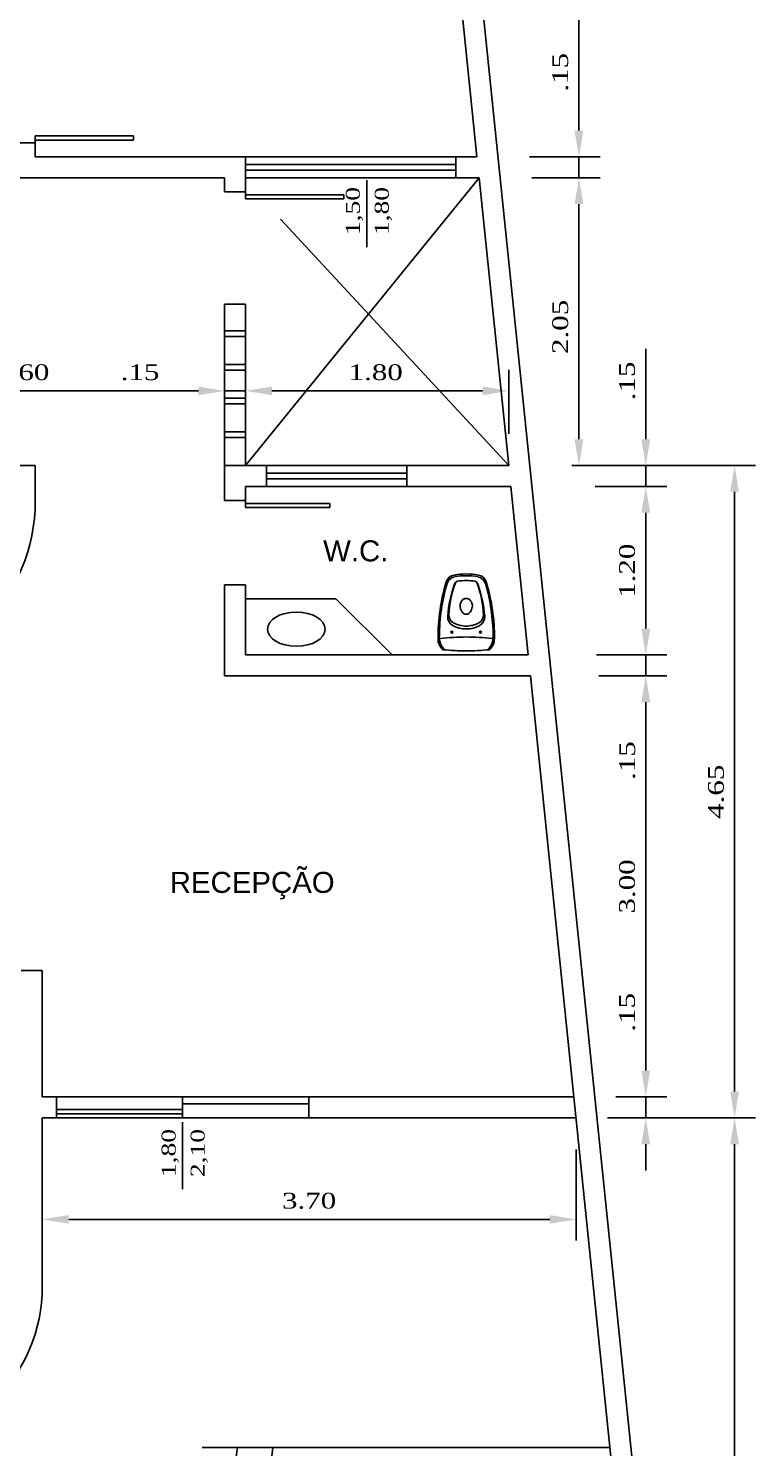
# Model space of a CAD drawing. Extents: x 2634 to 2816, y 1224 to 1357.
# Drawn here: x 2648.35 to 2653.53, y 1306.83 to 1316.94 of the extents above; entities that cross this region are included whole.
import ezdxf

# ---------------------------------------------------------------- set-up
doc = ezdxf.new("R2010")
doc.units = 0
doc.header["$LTSCALE"] = 35
doc.linetypes.add('DASHEDX2', pattern=[1.5, 1, -0.5])
doc.layers.get('0').update_dxf_attribs({"linetype": 'CONTINUOUS'})
doc.layers.get('DEFPOINTS').update_dxf_attribs({"linetype": 'CONTINUOUS'})
for name, color, linetype in [('ALVENARIA', 1, 'CONTINUOUS'), ('ESPEC', 2, 'CONTINUOUS'), ('FRACA', 2, 'CONTINUOUS'), ('MÉDIA', 4, 'CONTINUOUS')]:
    doc.layers.add(name, color=color, linetype=linetype)
doc.styles.add('REGUA60', font='times.ttf', dxfattribs={"width": 1.3})
doc.dimstyles.new('STANDARD$0', dxfattribs={"dimscale": 0.75, "dimtxt": 1.5, "dimasz": 0.01, "dimexe": 2, "dimexo": 3, "dimgap": 0.98, "dimtad": 1, "dimrnd": 0.5, "dimdsep": 46, "dimlunit": 6, "dimtxsty": 'REGUA60', "dimblk1": 'ARCHTICK', "dimblk2": 'ARCHTICK', "dimsah": 1, "dimcen": 4, "dimdle": 4, "dimclrt": 2, "dimaunit": 1, "dimadec": 0, "dimazin": 0, "dimtfac": 1, "dimtdec": 4, "dimtofl": 0, "dimtmove": 0, "dimatfit": 3, "dimldrblk": 'ARCHTICK', "dimfxl": 1, "dimtolj": 1, "dimtzin": 0, "dimarcsym": 0})

# ---------------------------------------------------------------- blocks, each defined once
blk = doc.blocks.new('*D21')
at = {"layer": 'DEFPOINTS', "color": 0}
for p in [(2649.746, 1314.358), (2647.146, 1313.826), (2649.746, 1313.826)]:
    blk.add_point(p, dxfattribs=at)
at = {"layer": 'ESPEC', "color": 0}
blk.add_line((2647.334, 1314.358), (2649.559, 1314.358), dxfattribs=at)
for points in [[(2647.334, 1314.389), (2647.334, 1314.327), (2647.146, 1314.358)], [(2649.559, 1314.389), (2649.559, 1314.327), (2649.746, 1314.358)]]:
    blk.add_solid(points, dxfattribs=at)
at = {"layer": 'ESPEC', "color": 2, "insert": (2648.303, 1314.49), "char_height": 0.1125, "attachment_point": 5, "style": 'REGUA60'}
blk.add_mtext('\\A1;2.60', dxfattribs=at)
blk = doc.blocks.new('_ARCHTICK')
at = {"color": 0, "linetype": 'ByBlock', "const_width": 0.15}
blk.add_lwpolyline([(-0.5, -0.5), (0.5, 0.5)], dxfattribs=at)
blk = doc.blocks.new('*D22')
at = {"layer": 'DEFPOINTS', "color": 0}
for p in [(2649.896, 1314.358), (2649.746, 1313.826), (2649.896, 1313.826)]:
    blk.add_point(p, dxfattribs=at)
at = {"layer": 'ESPEC', "color": 0}
for p, q in [((2649.559, 1314.358), (2648.915, 1314.358)), ((2649.896, 1314.358), (2649.746, 1314.358)), ((2650.084, 1314.358), (2650.271, 1314.358))]:
    blk.add_line(p, q, dxfattribs=at)
for points in [[(2649.559, 1314.389), (2649.559, 1314.327), (2649.746, 1314.358)], [(2650.084, 1314.389), (2650.084, 1314.327), (2649.896, 1314.358)]]:
    blk.add_solid(points, dxfattribs=at)
at = {"layer": 'ESPEC', "color": 2, "insert": (2649.143, 1314.49), "char_height": 0.1125, "attachment_point": 5, "style": 'REGUA60'}
blk.add_mtext('\\A1;.15', dxfattribs=at)
blk = doc.blocks.new('*D23')
at = {"layer": 'DEFPOINTS', "color": 0}
for p in [(2651.773, 1314.358), (2649.896, 1313.826), (2651.773, 1313.826)]:
    blk.add_point(p, dxfattribs=at)
at = {"layer": 'ESPEC', "color": 0}
for p, q in [((2649.896, 1314.051), (2649.896, 1314.508)), ((2651.773, 1314.051), (2651.773, 1314.508)), ((2650.084, 1314.358), (2651.586, 1314.358))]:
    blk.add_line(p, q, dxfattribs=at)
for points in [[(2650.084, 1314.389), (2650.084, 1314.327), (2649.896, 1314.358)], [(2651.586, 1314.389), (2651.586, 1314.327), (2651.773, 1314.358)]]:
    blk.add_solid(points, dxfattribs=at)
at = {"layer": 'ESPEC', "color": 2, "insert": (2650.824, 1314.49), "char_height": 0.1125, "attachment_point": 5, "style": 'REGUA60'}
blk.add_mtext('\\A1;1.80', dxfattribs=at)
blk = doc.blocks.new('*D27')
at = {"layer": 'DEFPOINTS', "color": 0}
for p in [(2652.253, 1309.176), (2653.384, 1309.176), (2653.01, 1301.826)]:
    blk.add_point(p, dxfattribs=at)
at = {"layer": 'ESPEC', "color": 0}
for p, q in [((2652.478, 1309.176), (2653.534, 1309.176)), ((2653.384, 1302.014), (2653.384, 1308.989)), ((2653.235, 1301.826), (2653.534, 1301.826))]:
    blk.add_line(p, q, dxfattribs=at)
for points in [[(2653.353, 1308.989), (2653.415, 1308.989), (2653.384, 1309.176)], [(2653.353, 1302.014), (2653.415, 1302.014), (2653.384, 1301.826)]]:
    blk.add_solid(points, dxfattribs=at)
at = {"layer": 'ESPEC', "color": 2, "insert": (2653.252, 1306.061), "char_height": 0.1125, "attachment_point": 5, "rotation": 90, "style": 'REGUA60'}
blk.add_mtext('\\A1;7.35', dxfattribs=at)
blk = doc.blocks.new('*D28')
at = {"layer": 'DEFPOINTS', "color": 0}
for p in [(2652.237, 1309.326), (2652.75, 1309.326), (2652.253, 1309.176)]:
    blk.add_point(p, dxfattribs=at)
at = {"layer": 'ESPEC', "color": 0}
for p, q in [((2652.75, 1309.514), (2652.75, 1310.157)), ((2652.537, 1309.326), (2652.9, 1309.326)), ((2652.75, 1309.176), (2652.75, 1309.326)), ((2652.553, 1309.176), (2652.9, 1309.176)), ((2652.75, 1308.989), (2652.75, 1308.801))]:
    blk.add_line(p, q, dxfattribs=at)
for points in [[(2652.719, 1309.514), (2652.782, 1309.514), (2652.75, 1309.326)], [(2652.719, 1308.989), (2652.782, 1308.989), (2652.75, 1309.176)]]:
    blk.add_solid(points, dxfattribs=at)
at = {"layer": 'ESPEC', "color": 2, "insert": (2652.618, 1309.929), "char_height": 0.1125, "attachment_point": 5, "rotation": 90, "style": 'REGUA60'}
blk.add_mtext('\\A1;.15', dxfattribs=at)
blk = doc.blocks.new('*D29')
at = {"layer": 'DEFPOINTS', "color": 0}
for p in [(2651.928, 1312.326), (2652.75, 1312.326), (2652.237, 1309.326)]:
    blk.add_point(p, dxfattribs=at)
at = {"layer": 'ESPEC', "color": 0}
for p, q in [((2652.49, 1312.326), (2652.9, 1312.326)), ((2652.75, 1309.514), (2652.75, 1312.139)), ((2652.8, 1309.326), (2652.9, 1309.326))]:
    blk.add_line(p, q, dxfattribs=at)
for points in [[(2652.719, 1312.139), (2652.782, 1312.139), (2652.75, 1312.326)], [(2652.719, 1309.514), (2652.782, 1309.514), (2652.75, 1309.326)]]:
    blk.add_solid(points, dxfattribs=at)
at = {"layer": 'ESPEC', "color": 2, "insert": (2652.618, 1310.826), "char_height": 0.1125, "attachment_point": 5, "rotation": 90, "style": 'REGUA60'}
blk.add_mtext('\\A1;3.00', dxfattribs=at)
blk = doc.blocks.new('*D30')
at = {"layer": 'DEFPOINTS', "color": 0}
for p in [(2651.912, 1312.476), (2652.751, 1312.476), (2651.928, 1312.326)]:
    blk.add_point(p, dxfattribs=at)
at = {"layer": 'ESPEC', "color": 0}
for p, q in [((2652.751, 1312.664), (2652.751, 1312.851)), ((2652.4, 1312.476), (2652.901, 1312.476)), ((2652.751, 1312.476), (2652.751, 1312.326)), ((2652.415, 1312.326), (2652.901, 1312.326)), ((2652.751, 1312.139), (2652.751, 1311.495))]:
    blk.add_line(p, q, dxfattribs=at)
for points in [[(2652.72, 1312.664), (2652.782, 1312.664), (2652.751, 1312.476)], [(2652.72, 1312.139), (2652.782, 1312.139), (2652.751, 1312.326)]]:
    blk.add_solid(points, dxfattribs=at)
at = {"layer": 'ESPEC', "color": 2, "insert": (2652.619, 1311.723), "char_height": 0.1125, "attachment_point": 5, "rotation": 90, "style": 'REGUA60'}
blk.add_mtext('\\A1;.15', dxfattribs=at)
blk = doc.blocks.new('*D31')
at = {"layer": 'DEFPOINTS', "color": 0}
for p in [(2651.789, 1313.676), (2652.75, 1313.676), (2651.912, 1312.476)]:
    blk.add_point(p, dxfattribs=at)
at = {"layer": 'ESPEC', "color": 0}
for p, q in [((2652.389, 1313.676), (2652.9, 1313.676)), ((2652.75, 1312.664), (2652.75, 1313.489)), ((2652.512, 1312.476), (2652.9, 1312.476))]:
    blk.add_line(p, q, dxfattribs=at)
for points in [[(2652.719, 1313.489), (2652.782, 1313.489), (2652.75, 1313.676)], [(2652.719, 1312.664), (2652.782, 1312.664), (2652.75, 1312.476)]]:
    blk.add_solid(points, dxfattribs=at)
at = {"layer": 'ESPEC', "color": 2, "insert": (2652.618, 1313.076), "char_height": 0.1125, "attachment_point": 5, "rotation": 90, "style": 'REGUA60'}
blk.add_mtext('\\A1;1.20', dxfattribs=at)
blk = doc.blocks.new('*D32')
at = {"layer": 'DEFPOINTS', "color": 0}
for p in [(2651.773, 1313.826), (2652.75, 1313.826), (2651.789, 1313.676)]:
    blk.add_point(p, dxfattribs=at)
at = {"layer": 'ESPEC', "color": 0}
for p, q in [((2652.75, 1314.014), (2652.75, 1314.657)), ((2652.373, 1313.826), (2652.9, 1313.826)), ((2652.75, 1313.676), (2652.75, 1313.826)), ((2652.389, 1313.676), (2652.9, 1313.676)), ((2652.75, 1313.489), (2652.75, 1313.301))]:
    blk.add_line(p, q, dxfattribs=at)
for points in [[(2652.719, 1314.014), (2652.782, 1314.014), (2652.75, 1313.826)], [(2652.719, 1313.489), (2652.782, 1313.489), (2652.75, 1313.676)]]:
    blk.add_solid(points, dxfattribs=at)
at = {"layer": 'ESPEC', "color": 2, "insert": (2652.618, 1314.429), "char_height": 0.1125, "attachment_point": 5, "rotation": 90, "style": 'REGUA60'}
blk.add_mtext('\\A1;.15', dxfattribs=at)
blk = doc.blocks.new('*D33')
at = {"layer": 'DEFPOINTS', "color": 0}
for p in [(2651.562, 1315.876), (2652.274, 1315.876), (2651.773, 1313.826)]:
    blk.add_point(p, dxfattribs=at)
at = {"layer": 'ESPEC', "color": 0}
for p, q in [((2652.012, 1315.876), (2652.424, 1315.876)), ((2652.274, 1314.014), (2652.274, 1315.689)), ((2652.223, 1313.826), (2652.424, 1313.826))]:
    blk.add_line(p, q, dxfattribs=at)
for points in [[(2652.242, 1315.689), (2652.305, 1315.689), (2652.274, 1315.876)], [(2652.242, 1314.014), (2652.305, 1314.014), (2652.274, 1313.826)]]:
    blk.add_solid(points, dxfattribs=at)
at = {"layer": 'ESPEC', "color": 2, "insert": (2652.141, 1314.814), "char_height": 0.1125, "attachment_point": 5, "rotation": 90, "style": 'REGUA60'}
blk.add_mtext('\\A1;2.05', dxfattribs=at)
blk = doc.blocks.new('*D34')
at = {"layer": 'DEFPOINTS', "color": 0}
for p in [(2651.546, 1316.026), (2652.274, 1316.026), (2651.562, 1315.876)]:
    blk.add_point(p, dxfattribs=at)
at = {"layer": 'ESPEC', "color": 0}
for p, q in [((2652.274, 1316.214), (2652.274, 1316.857)), ((2651.921, 1316.026), (2652.424, 1316.026)), ((2652.274, 1315.876), (2652.274, 1316.026)), ((2651.937, 1315.876), (2652.424, 1315.876)), ((2652.274, 1315.689), (2652.274, 1315.501))]:
    blk.add_line(p, q, dxfattribs=at)
for points in [[(2652.242, 1316.214), (2652.305, 1316.214), (2652.274, 1316.026)], [(2652.242, 1315.689), (2652.305, 1315.689), (2652.274, 1315.876)]]:
    blk.add_solid(points, dxfattribs=at)
at = {"layer": 'ESPEC', "color": 2, "insert": (2652.141, 1316.629), "char_height": 0.1125, "attachment_point": 5, "rotation": 90, "style": 'REGUA60'}
blk.add_mtext('\\A1;.15', dxfattribs=at)
blk = doc.blocks.new('*D35')
at = {"layer": 'DEFPOINTS', "color": 0}
for p in [(2651.186, 1319.526), (2652.274, 1319.526), (2651.546, 1316.026)]:
    blk.add_point(p, dxfattribs=at)
at = {"layer": 'ESPEC', "color": 0}
for p, q in [((2651.711, 1319.526), (2652.424, 1319.526)), ((2652.274, 1316.214), (2652.274, 1319.339)), ((2652.071, 1316.026), (2652.424, 1316.026))]:
    blk.add_line(p, q, dxfattribs=at)
for points in [[(2652.242, 1319.339), (2652.305, 1319.339), (2652.274, 1319.526)], [(2652.242, 1316.214), (2652.305, 1316.214), (2652.274, 1316.026)]]:
    blk.add_solid(points, dxfattribs=at)
at = {"layer": 'ESPEC', "color": 2, "insert": (2652.141, 1317.776), "char_height": 0.1125, "attachment_point": 5, "rotation": 90, "style": 'REGUA60'}
blk.add_mtext('\\A1;3.50', dxfattribs=at)
blk = doc.blocks.new('*D41')
at = {"layer": 'DEFPOINTS', "color": 0}
for p in [(2651.773, 1313.826), (2653.384, 1313.826), (2652.253, 1309.176)]:
    blk.add_point(p, dxfattribs=at)
at = {"layer": 'ESPEC', "color": 0}
for p, q in [((2652.373, 1313.826), (2653.534, 1313.826)), ((2653.384, 1309.364), (2653.384, 1313.639)), ((2652.853, 1309.176), (2653.534, 1309.176))]:
    blk.add_line(p, q, dxfattribs=at)
for points in [[(2653.353, 1313.639), (2653.415, 1313.639), (2653.384, 1313.826)], [(2653.353, 1309.364), (2653.415, 1309.364), (2653.384, 1309.176)]]:
    blk.add_solid(points, dxfattribs=at)
at = {"layer": 'ESPEC', "color": 2, "insert": (2653.252, 1311.501), "char_height": 0.1125, "attachment_point": 5, "rotation": 90, "style": 'REGUA60'}
blk.add_mtext('\\A1;4.65', dxfattribs=at)
blk = doc.blocks.new('*D51')
at = {"layer": 'DEFPOINTS', "color": 0}
for p in [(2648.446, 1309.176), (2652.253, 1309.176), (2652.253, 1308.453)]:
    blk.add_point(p, dxfattribs=at)
at = {"layer": 'ESPEC', "color": 0}
for p, q in [((2652.253, 1308.951), (2652.253, 1308.303)), ((2648.634, 1308.453), (2652.065, 1308.453))]:
    blk.add_line(p, q, dxfattribs=at)
for points in [[(2648.634, 1308.484), (2648.634, 1308.422), (2648.446, 1308.453)], [(2652.065, 1308.484), (2652.065, 1308.422), (2652.253, 1308.453)]]:
    blk.add_solid(points, dxfattribs=at)
at = {"layer": 'ESPEC', "color": 2, "insert": (2650.349, 1308.585), "char_height": 0.1125, "attachment_point": 5, "style": 'REGUA60'}
blk.add_mtext('\\A1;3.70', dxfattribs=at)

msp = doc.modelspace()

# ---------------------------------------------------------------- linework, layer by layer
at = {"layer": 'ALVENARIA'}
for p, q in [((2650.481, 1327.826), (2653.176, 1301.676)), ((2651.186, 1319.526), (2651.546, 1316.026)), ((2648.246, 1316.126), (2648.396, 1316.126)), ((2648.396, 1316.026), (2648.396, 1316.126)), ((2648.396, 1316.026), (2649.896, 1316.026)), ((2649.896, 1315.776), (2649.896, 1316.026)), ((2651.396, 1315.876), (2651.396, 1316.026)), ((2651.396, 1316.026), (2651.546, 1316.026)), ((2648.246, 1315.876), (2649.746, 1315.876)), ((2649.746, 1315.776), (2649.746, 1315.876)), ((2651.396, 1315.876), (2651.562, 1315.876)), ((2651.562, 1315.876), (2651.773, 1313.826)), ((2649.746, 1315.776), (2649.896, 1315.776)), ((2649.746, 1314.976), (2649.896, 1314.976)), ((2649.746, 1313.826), (2650.046, 1313.826)), ((2649.746, 1313.826), (2649.746, 1313.576)), ((2650.046, 1313.826), (2650.046, 1313.676)), ((2651.046, 1313.826), (2651.046, 1313.676)), ((2651.046, 1313.826), (2651.773, 1313.826)), ((2649.896, 1313.676), (2650.046, 1313.676)), ((2649.896, 1313.576), (2649.896, 1313.676)), ((2651.046, 1313.676), (2651.789, 1313.676)), ((2651.789, 1313.676), (2651.912, 1312.476)), ((2649.746, 1313.576), (2649.896, 1313.576)), ((2649.746, 1312.326), (2649.746, 1312.976)), ((2649.746, 1312.976), (2649.896, 1312.976)), ((2649.896, 1312.476), (2649.896, 1312.976)), ((2649.896, 1312.476), (2651.912, 1312.476)), ((2649.746, 1312.326), (2651.928, 1312.326)), ((2651.928, 1312.326), (2653.026, 1301.676)), ((2648.296, 1310.226), (2648.446, 1310.226)), ((2648.446, 1309.326), (2648.446, 1310.226)), ((2648.446, 1309.326), (2648.546, 1309.326)), ((2648.546, 1309.176), (2648.546, 1309.326)), ((2650.346, 1309.176), (2650.346, 1309.326)), ((2650.346, 1309.326), (2652.237, 1309.326)), ((2648.446, 1307.976), (2648.446, 1309.176)), ((2648.446, 1309.176), (2648.546, 1309.176)), ((2650.346, 1309.176), (2652.253, 1309.176))]:
    msp.add_line(p, q, dxfattribs=at)
msp.add_arc((2647.296, 1307.976), 1.15, 270, 0, dxfattribs=at)
at = {"layer": 'FRACA'}
for p, q in [((2648.396, 1316.126), (2648.396, 1316.176)), ((2648.396, 1316.176), (2649.096, 1316.176)), ((2649.096, 1316.146), (2648.396, 1316.146)), ((2649.096, 1316.176), (2649.096, 1316.146)), ((2649.896, 1316.026), (2651.396, 1316.026)), ((2649.896, 1315.876), (2651.396, 1315.876)), ((2650.761, 1315.861), (2650.761, 1315.382)), ((2649.896, 1315.776), (2649.896, 1315.726)), ((2650.596, 1315.756), (2649.896, 1315.756)), ((2650.596, 1315.726), (2650.596, 1315.756)), ((2649.896, 1315.726), (2650.596, 1315.726)), ((2649.746, 1313.826), (2649.746, 1314.976)), ((2649.896, 1313.826), (2649.896, 1314.976)), ((2648.146, 1313.826), (2648.396, 1313.826)), ((2648.396, 1313.576), (2648.396, 1313.826)), ((2650.046, 1313.826), (2651.046, 1313.826)), ((2650.046, 1313.676), (2651.046, 1313.676)), ((2649.896, 1313.576), (2649.896, 1313.526)), ((2650.496, 1313.556), (2649.896, 1313.556)), ((2649.896, 1313.526), (2650.496, 1313.526)), ((2650.496, 1313.526), (2650.496, 1313.556)), ((2649.896, 1312.876), (2650.539, 1312.876)), ((2650.539, 1312.876), (2650.941, 1312.476)), ((2648.546, 1309.326), (2650.346, 1309.326)), ((2648.546, 1309.176), (2650.346, 1309.176)), ((2649.447, 1309.147), (2649.447, 1308.668))]:
    msp.add_line(p, q, dxfattribs=at)
for centre in [(2651.368, 1312.639), (2651.571, 1312.639)]:
    msp.add_circle(centre, 0.00698, dxfattribs=at)
for centre, radius, start, end in [((2647.146, 1313.576), 1.25, 270, 0), ((2651.394, 1312.977), 0.0698, 99.5959, 163.3989), ((2651.4, 1312.965), 0.0698, 99.1101, 163.8043), ((2651.47, 1312.529), 0.524, 90, 99.5959), ((2651.47, 1312.529), 0.512, 90, 99.1101), ((2651.411, 1312.979), 0.0227, 97.4633, 159.7402), ((2651.413, 1312.98), 0.0227, 97.1197, 159.0812), ((2651.47, 1312.529), 0.477, 90, 97.4633), ((2651.47, 1312.529), 0.524, 80.4041, 90), ((2651.47, 1312.529), 0.512, 80.8899, 90), ((2651.47, 1312.529), 0.477, 82.5367, 90), ((2651.526, 1312.98), 0.0227, 20.9188, 82.8803), ((2651.528, 1312.979), 0.0227, 20.2598, 82.5367), ((2651.539, 1312.965), 0.0698, 16.1957, 80.8899), ((2651.545, 1312.977), 0.0698, 16.6011, 80.4041), ((2652.666, 1312.598), 1.397, 163.3989, 180.41), ((2652.666, 1312.598), 1.388, 163.8043, 179.4756), ((2652.208, 1312.685), 0.873, 159.7402, 175.7523), ((2652.044, 1312.738), 0.698, 159.0812, 177.9711), ((2650.895, 1312.738), 0.698, 2.0289, 20.9188), ((2650.731, 1312.685), 0.873, 4.2477, 20.2598), ((2650.274, 1312.598), 1.388, 0.5244, 16.1957), ((2650.274, 1312.598), 1.397, 359.59, 16.6011), ((2651.481, 1312.827), 0.0555, 161.1756, 192.2221), ((2651.431, 1312.816), 0.00438, 199.4702, 219.9863), ((2651.426, 1312.811), 0.00364, 13.5099, 50.5281), ((2651.484, 1312.827), 0.058, 142.0733, 162.1116), ((2651.506, 1312.822), 0.078, 187.8781, 196.7223), ((2651.488, 1312.817), 0.0591, 196.7223, 215.9543), ((2651.475, 1312.834), 0.0468, 117.9937, 142.0733), ((2651.47, 1312.844), 0.0348, 90, 117.9937), ((2651.47, 1312.844), 0.0348, 62.0063, 90), ((2651.464, 1312.834), 0.0468, 37.9267, 62.0063), ((2651.451, 1312.817), 0.0591, 324.0457, 343.2777), ((2651.455, 1312.827), 0.058, 17.8884, 37.9267), ((2651.433, 1312.822), 0.078, 343.2777, 352.1219), ((2651.458, 1312.827), 0.0555, 347.7779, 18.8244), ((2651.513, 1312.811), 0.00364, 129.4719, 166.4901), ((2651.508, 1312.816), 0.00438, 320.0137, 340.5298), ((2651.403, 1312.745), 0.0655, 175.7523, 239.4417), ((2651.412, 1312.761), 0.0655, 177.9711, 243.891), ((2651.47, 1312.878), 0.196, 243.891, 270), ((2651.477, 1312.809), 0.0449, 215.9543, 240.2705), ((2651.47, 1312.796), 0.0303, 240.2705, 270), ((2651.47, 1312.796), 0.0303, 270, 299.7295), ((2651.47, 1312.878), 0.196, 270, 296.109), ((2651.462, 1312.809), 0.0449, 299.7295, 324.0457), ((2651.527, 1312.761), 0.0655, 296.109, 2.0289), ((2651.536, 1312.745), 0.0655, 300.5583, 4.2477), ((2651.465, 1312.613), 0.188, 180.7149, 188.4283), ((2651.47, 1310.945), 1.659, 90, 96.3651), ((2651.47, 1312.857), 0.196, 239.4417, 270), ((2651.47, 1312.857), 0.196, 270, 300.5583), ((2651.47, 1310.945), 1.659, 83.6349, 90), ((2651.474, 1312.613), 0.188, 351.5717, 359.2851), ((2651.365, 1312.588), 0.096, 180, 223.4674), ((2651.286, 1312.586), 0.00698, 96.3651, 188.4283), ((2651.465, 1312.613), 0.188, 188.4283, 196.0216), ((2651.377, 1312.588), 0.096, 195.5054, 223.4674), ((2651.247, 1312.484), 0.0611, 33.6335, 38.1445), ((2651.305, 1312.522), 0.00873, 213.6335, 264.2828), ((2651.47, 1314.164), 1.659, 264.2828, 270), ((2651.259, 1312.484), 0.0611, 33.6335, 38.1445), ((2651.325, 1312.53), 0.0196, 220.7051, 245.4763), ((2651.47, 1314.164), 1.659, 270, 275.7172), ((2651.614, 1312.53), 0.0196, 294.5237, 319.2949), ((2651.68, 1312.484), 0.0611, 141.8555, 146.3665), ((2651.562, 1312.588), 0.096, 316.5326, 344.4946), ((2651.634, 1312.522), 0.00873, 275.7172, 326.3665), ((2651.692, 1312.484), 0.0611, 141.8555, 146.3665), ((2651.574, 1312.588), 0.096, 316.5326, 360), ((2651.653, 1312.586), 0.00698, 351.5717, 83.6349), ((2651.474, 1312.613), 0.188, 343.9784, 351.5717)]:
    msp.add_arc(centre, radius, start, end, dxfattribs=at)
msp.add_ellipse((2650.258, 1312.66), major_axis=(0.206, 0), ratio=0.592651, dxfattribs=at)
at = {"layer": 'MÉDIA'}
for p, q in [((2649.896, 1315.971), (2651.396, 1315.971)), ((2649.896, 1315.931), (2651.396, 1315.931)), ((2649.896, 1313.826), (2651.562, 1315.876)), ((2651.773, 1313.826), (2650.145, 1315.581)), ((2649.896, 1314.786), (2649.746, 1314.786)), ((2649.896, 1314.746), (2649.746, 1314.746)), ((2649.896, 1314.546), (2649.746, 1314.546)), ((2649.896, 1314.506), (2649.746, 1314.506)), ((2649.896, 1314.306), (2649.746, 1314.306)), ((2649.896, 1314.266), (2649.746, 1314.266)), ((2649.896, 1314.066), (2649.746, 1314.066)), ((2649.896, 1314.026), (2649.746, 1314.026)), ((2649.446, 1309.326), (2649.446, 1309.176)), ((2649.446, 1309.276), (2650.346, 1309.276)), ((2648.546, 1309.236), (2649.446, 1309.236)), ((2648.546, 1309.206), (2649.446, 1309.206)), ((2649.587, 1306.826), (2652.495, 1306.826))]:
    msp.add_line(p, q, dxfattribs=at)
at = {"layer": 'MÉDIA', "linetype": 'DASHEDX2', "ltscale": 0.1}
for p, q in [((2650.046, 1313.771), (2651.046, 1313.771)), ((2650.046, 1313.731), (2651.046, 1313.731))]:
    msp.add_line(p, q, dxfattribs=at)
at = {"layer": 'MÉDIA'}
for radius, end in [(1.4, 353.8494), (1.65, 354.7841)]:
    msp.add_arc((2648.446, 1306.976), radius, 270, end, dxfattribs=at)

# ---------------------------------------------------------------- texts
at = {"layer": 'FRACA', "char_height": 0.1, "attachment_point": 1, "rotation": 90, "style": 'REGUA60'}
for s, insert in [('\\C4;1,50', (2650.611, 1315.468)), ('\\C4;1,80', (2650.817, 1315.468)), ('\\C4;1,80', (2649.297, 1308.754)), ('\\C4;2,10', (2649.504, 1308.754))]:
    msp.add_mtext(s, dxfattribs=dict(at, insert=insert))
at = {"layer": 'FRACA', "insert": (2649.355, 1310.93), "char_height": 0.15, "attachment_point": 1, "style": 'REGUA60'}
msp.add_mtext('\\fArial|b0|i0|c0|p34;\\C4;RECEPÇÃO', dxfattribs=at)
at = {"layer": 'MÉDIA', "insert": (2650.449, 1313.293), "char_height": 0.15, "attachment_point": 1, "style": 'REGUA60'}
msp.add_mtext('\\fArial|b0|i0|c0|p34;\\C4;W.C.', dxfattribs=at)

# ---------------------------------------------------------------- dimensions: what is measured, and where the dimension line sits
at = {"layer": 'ESPEC'}
for base, p1, p2, override, picture, middle in [((2652.274, 1319.526), (2651.546, 1316.026), (2651.186, 1319.526), {"dimtxt": 0.15, "dimasz": 0.25, "dimexe": 0.2, "dimexo": 0.7, "dimgap": 0.1, "dimlfac": -1, "dimrnd": 0, "dimzin": 7, "dimlunit": 2, "dimsah": 0, "dimdle": 0.1, "dimtofl": 1, "dimatfit": 0}, '*D35', (2652.141, 1317.776)), ((2652.274, 1316.026), (2651.562, 1315.876), (2651.546, 1316.026), {"dimtxt": 0.15, "dimasz": 0.25, "dimexe": 0.2, "dimexo": 0.5, "dimgap": 0.1, "dimlfac": -1, "dimrnd": 0, "dimzin": 7, "dimlunit": 2, "dimsah": 0, "dimdle": 0.1, "dimtofl": 1, "dimatfit": 0}, '*D34', (2652.141, 1316.629)), ((2652.75, 1313.826), (2651.789, 1313.676), (2651.773, 1313.826), {"dimtxt": 0.15, "dimasz": 0.25, "dimexe": 0.2, "dimexo": 0.8, "dimgap": 0.1, "dimlfac": -1, "dimrnd": 0, "dimzin": 7, "dimlunit": 2, "dimsah": 0, "dimdle": 0.1, "dimtofl": 1, "dimatfit": 0}, '*D32', (2652.618, 1314.429)), ((2653.384, 1313.826), (2652.253, 1309.176), (2651.773, 1313.826), {"dimtxt": 0.15, "dimasz": 0.25, "dimexe": 0.2, "dimexo": 0.8, "dimgap": 0.1, "dimlfac": -1, "dimrnd": 0, "dimzin": 7, "dimlunit": 2, "dimsah": 0, "dimdle": 0.1, "dimtofl": 1, "dimatfit": 0}, '*D41', (2653.252, 1311.501)), ((2652.75, 1313.676), (2651.912, 1312.476), (2651.789, 1313.676), {"dimtxt": 0.15, "dimasz": 0.25, "dimexe": 0.2, "dimexo": 0.8, "dimgap": 0.1, "dimlfac": -1, "dimrnd": 0, "dimzin": 7, "dimlunit": 2, "dimsah": 0, "dimdle": 0.1, "dimtofl": 1, "dimatfit": 0}, '*D31', (2652.618, 1313.076)), ((2652.75, 1312.326), (2652.237, 1309.326), (2651.928, 1312.326), {"dimtxt": 0.15, "dimasz": 0.25, "dimexe": 0.2, "dimexo": 0.75, "dimgap": 0.1, "dimlfac": -1, "dimrnd": 0, "dimzin": 7, "dimlunit": 2, "dimsah": 0, "dimdle": 0.1, "dimtofl": 1, "dimatfit": 0}, '*D29', (2652.618, 1310.826)), ((2652.75, 1309.326), (2652.253, 1309.176), (2652.237, 1309.326), {"dimtxt": 0.15, "dimasz": 0.25, "dimexe": 0.2, "dimexo": 0.4, "dimgap": 0.1, "dimlfac": -1, "dimrnd": 0, "dimzin": 7, "dimlunit": 2, "dimsah": 0, "dimdle": 0.1, "dimtofl": 1, "dimatfit": 0}, '*D28', (2652.618, 1309.929))]:
    dim = msp.add_linear_dim(base=base, p1=p1, p2=p2, angle=90, dimstyle='STANDARD$0', override=override, dxfattribs=at)
    dim.commit()
    dim.dimension.update_dxf_attribs({"geometry": picture, "text_midpoint": middle})
for base, p1, p2, override, picture, middle in [((2652.274, 1315.876), (2651.773, 1313.826), (2651.562, 1315.876), {"dimtxt": 0.15, "dimasz": 0.25, "dimexe": 0.2, "dimexo": 0.6, "dimgap": 0.1, "dimjust": 1, "dimtoh": 1, "dimlfac": -1, "dimrnd": 0, "dimzin": 7, "dimlunit": 2, "dimsah": 0, "dimdle": 0.1, "dimtofl": 1, "dimatfit": 0}, '*D33', (2652.274, 1314.814)), ((2652.751, 1312.476), (2651.928, 1312.326), (2651.912, 1312.476), {"dimtxt": 0.15, "dimasz": 0.25, "dimexe": 0.2, "dimexo": 0.65, "dimgap": 0.1, "dimlfac": -1, "dimrnd": 0, "dimzin": 7, "dimlunit": 2, "dimsah": 0, "dimdle": 0.1, "dimtofl": 1, "dimatfit": 0}, '*D30', (2652.751, 1311.723)), ((2653.384, 1309.176), (2653.01, 1301.826), (2652.253, 1309.176), {"dimtxt": 0.15, "dimasz": 0.25, "dimexe": 0.2, "dimexo": 0.3, "dimgap": 0.1, "dimjust": 1, "dimtoh": 1, "dimlfac": -1, "dimrnd": 0, "dimzin": 7, "dimlunit": 2, "dimsah": 0, "dimdle": 0.1, "dimtofl": 1, "dimatfit": 0}, '*D27', (2653.384, 1306.061))]:
    dim = msp.add_linear_dim(base=base, p1=p1, p2=p2, angle=90, dimstyle='STANDARD$0', override=override, dxfattribs=at)
    dim.commit()
    dim.dimension.update_dxf_attribs({"geometry": picture, "text_midpoint": middle, "dimtype": 160})
for base, p1, p2, override, picture, middle in [((2649.746, 1314.358), (2647.146, 1313.826), (2649.746, 1313.826), {"dimtxt": 0.15, "dimasz": 0.25, "dimexe": 0.2, "dimexo": 0.3, "dimgap": 0.1, "dimjust": 1, "dimtoh": 1, "dimlfac": -1, "dimrnd": 0, "dimzin": 7, "dimlunit": 2, "dimsah": 0, "dimdle": 0.1, "dimse1": 1, "dimse2": 1, "dimtofl": 1, "dimatfit": 0}, '*D21', (2648.303, 1314.358)), ((2651.773, 1314.358), (2649.896, 1313.826), (2651.773, 1313.826), {"dimtxt": 0.15, "dimasz": 0.25, "dimexe": 0.2, "dimexo": 0.3, "dimgap": 0.1, "dimjust": 1, "dimtoh": 1, "dimlfac": -1, "dimrnd": 1.8, "dimzin": 7, "dimlunit": 2, "dimsah": 0, "dimdle": 0.1, "dimtofl": 1, "dimatfit": 0}, '*D23', (2650.824, 1314.358))]:
    dim = msp.add_linear_dim(base=base, p1=p1, p2=p2, dimstyle='STANDARD$0', override=override, dxfattribs=at)
    dim.commit()
    dim.dimension.update_dxf_attribs({"geometry": picture, "text_midpoint": middle, "dimtype": 160})
for base, p1, p2, override, picture, middle in [((2649.896, 1314.358), (2649.746, 1313.826), (2649.896, 1313.826), {"dimtxt": 0.15, "dimasz": 0.25, "dimexe": 0.2, "dimexo": 0.3, "dimgap": 0.1, "dimjust": 1, "dimtoh": 1, "dimlfac": -1, "dimrnd": 0, "dimzin": 7, "dimlunit": 2, "dimsah": 0, "dimdle": 0.1, "dimse1": 1, "dimse2": 1, "dimtofl": 1, "dimatfit": 0}, '*D22', (2649.143, 1314.49)), ((2652.253, 1308.453), (2648.446, 1309.176), (2652.253, 1309.176), {"dimtxt": 0.15, "dimasz": 0.25, "dimexe": 0.2, "dimexo": 0.3, "dimgap": 0.1, "dimtoh": 1, "dimlfac": -1, "dimrnd": 3.7, "dimzin": 7, "dimlunit": 2, "dimsah": 0, "dimdle": 0.1, "dimse1": 1, "dimtofl": 1, "dimatfit": 0}, '*D51', (2650.349, 1308.585))]:
    dim = msp.add_linear_dim(base=base, p1=p1, p2=p2, dimstyle='STANDARD$0', override=override, dxfattribs=at)
    dim.commit()
    dim.dimension.update_dxf_attribs({"geometry": picture, "text_midpoint": middle})

doc.saveas('drawing.dxf')
